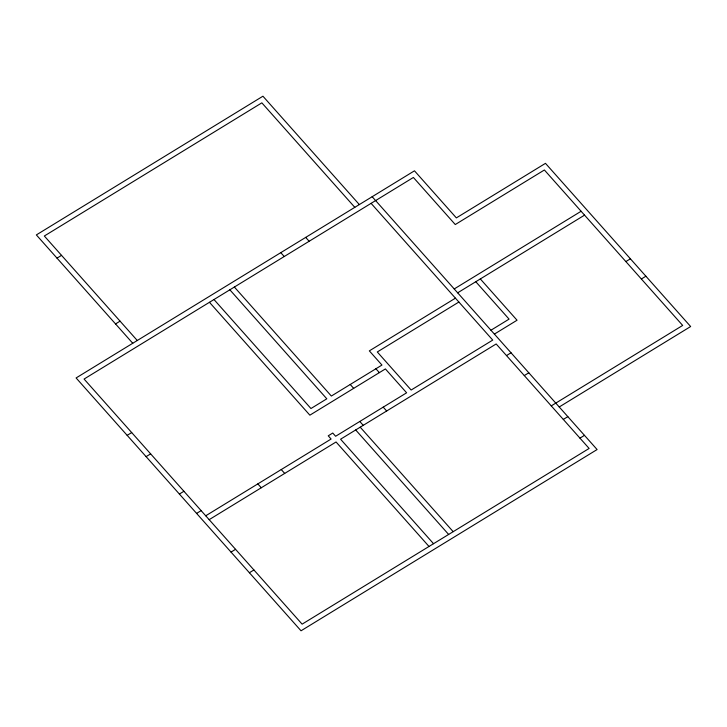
<?xml version="1.0" encoding="UTF-8"?>
<svg xmlns="http://www.w3.org/2000/svg" width="727" height="727" viewBox="0 0 727 727"><rect width="100%" height="100%" fill="white"/><g stroke="black" fill="none" stroke-linecap="round" stroke-linejoin="round"><path stroke-width="1.09" d="M57.006 258.14L61.541 255.359M115.538 323.924L120.064 321.152M127.17 435.355L131.705 432.583M146.109 456.638L150.634 453.866M454.23 288.946L581.109 211.266M457.665 292.817L584.553 215.137M455.429 298.17L369.334 350.877L381.957 365.063L331.348 396.042L234.376 287.038M458.873 302.041L377.304 351.968L411.155 390.026L492.733 340.091L371.088 203.351M179.387 494.051L183.922 491.279M490.952 330.222L509.073 319.126L475.794 281.722M196.599 513.398L201.134 510.627M494.387 334.093L517.051 320.225L480.329 278.941M205.723 515.788L331.103 439.035L328.231 435.809L332.757 433.038L335.629 436.264L406.629 392.798L385.392 368.934L309.866 415.172L209.458 302.296M625.865 261.575L630.4 258.803M209.167 519.66L336.056 441.98L429.012 546.468M506.501 355.576L511.036 352.795M641.359 278.995L645.894 276.224M231.032 552.102L235.557 549.33M524.285 375.568L528.82 372.797M249.388 572.74L253.923 569.968M551.257 405.884L682.671 325.432L544.387 169.991L455.266 224.543L413.381 177.461L84.078 379.049L302.123 624.148L589.124 448.45L496.168 343.962L340.581 439.208L433.537 543.696M559.227 406.975L690.65 326.532L545.477 163.348L456.356 217.9L414.472 170.818L76.099 377.949L301.033 630.791L597.103 449.55L372.169 196.708M563.307 419.424L567.842 416.653M579.946 438.136L584.481 435.355M359.329 204.569L262.938 96.209L36.35 234.912L132.75 343.271M354.803 207.34L261.847 102.852L44.329 236.011L137.276 340.5M305.703 237.393L309.148 241.264M280.786 252.651L284.23 256.522M375.914 368.762L379.358 372.633M383.211 407.138L386.655 411M350.232 384.483L353.676 388.354M359.801 421.469L363.246 425.34M360.219 427.185L453.175 531.673M355.694 429.957L448.641 534.454M229.85 289.809L326.814 398.814L310.956 408.529L213.983 299.524M281.249 469.551L284.693 473.422M257.84 483.882L261.275 487.753"/></g></svg>
